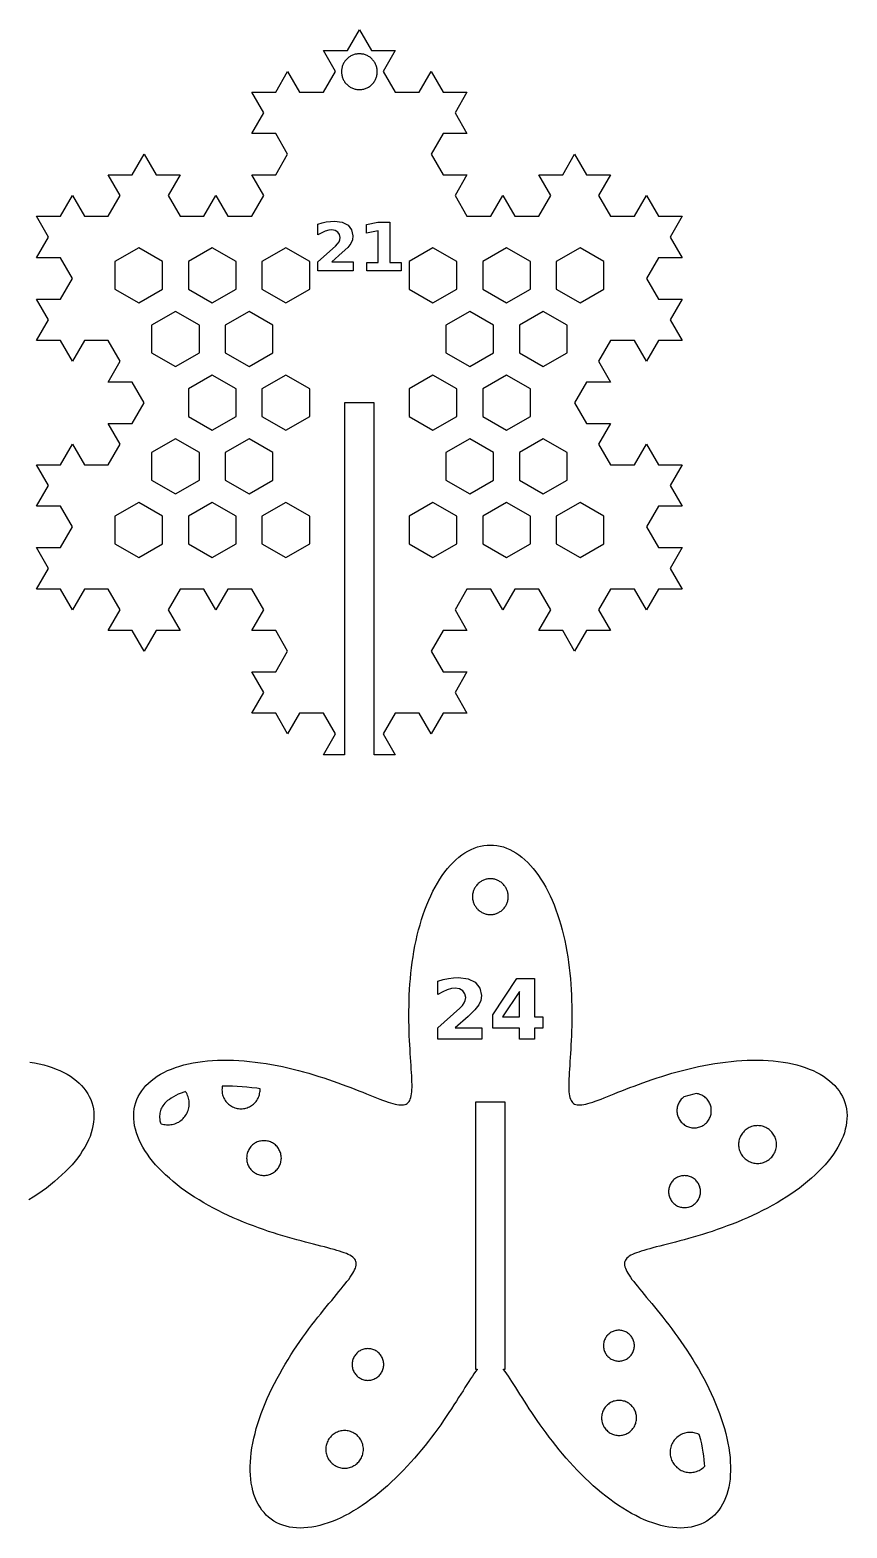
# Model space of a CAD drawing. Header units: millimetres. Extents: x 0 to 438, y -157 to 0.
# Drawn here: x 356.2 to 438.4, y -150.7 to 0 of the extents above; entities that cross this region are included whole.
import ezdxf

# ---------------------------------------------------------------- set-up
doc = ezdxf.new("R2010")
doc.units = ezdxf.units.MM
doc.layers.add('CUT', color=1, linetype='Continuous')
doc.layers.add('ENGRAVE', color=7, linetype='Continuous')

msp = doc.modelspace()

# ---------------------------------------------------------------- linework, layer by layer
at = {"layer": 'CUT'}
for points in [[(391.73, -4.17), (392.94, -6.25), (395.34, -6.25), (396.54, -4.17), (397.75, -6.25), (400.15, -6.25), (398.95, -8.33), (400.15, -10.42), (397.75, -10.42), (396.54, -12.5), (397.75, -14.58), (400.15, -14.58), (398.95, -16.67), (400.15, -18.75), (402.56, -18.75), (403.76, -16.67), (404.96, -18.75), (407.37, -18.75), (408.57, -16.67), (407.37, -14.58), (409.78, -14.58), (410.98, -12.5), (412.18, -14.58), (414.59, -14.58), (413.38, -16.67), (414.59, -18.75), (416.99, -18.75), (418.2, -16.67), (419.4, -18.75), (421.8, -18.75), (420.6, -20.83), (421.8, -22.92), (419.4, -22.92), (418.2, -25), (419.4, -27.08), (421.8, -27.08), (420.6, -29.17), (421.8, -31.25), (419.4, -31.25), (418.2, -33.33), (416.99, -31.25), (414.59, -31.25), (413.38, -33.33), (414.59, -35.42), (412.18, -35.42), (410.98, -37.5), (412.18, -39.58), (414.59, -39.58), (413.38, -41.67), (414.59, -43.75), (416.99, -43.75), (418.2, -41.67), (419.4, -43.75), (421.8, -43.75), (420.6, -45.83), (421.8, -47.92), (419.4, -47.92), (418.2, -50), (419.4, -52.08), (421.8, -52.08), (420.6, -54.17), (421.8, -56.25), (419.4, -56.25), (418.2, -58.33), (416.99, -56.25), (414.59, -56.25), (413.38, -58.33), (414.59, -60.42), (412.18, -60.42), (410.98, -62.5), (409.78, -60.42), (407.37, -60.42), (408.57, -58.33), (407.37, -56.25), (404.96, -56.25), (403.76, -58.33), (402.56, -56.25), (400.15, -56.25), (398.95, -58.33), (400.15, -60.42), (397.75, -60.42), (396.54, -62.5), (397.75, -64.58), (400.15, -64.58), (398.95, -66.67), (400.15, -68.75), (397.75, -68.75), (396.54, -70.83), (395.34, -68.75), (392.94, -68.75), (391.73, -70.83), (392.94, -72.92), (390.83, -72.92), (390.83, -37.5), (387.83, -37.5), (387.83, -72.92), (385.72, -72.92), (386.92, -70.83), (385.72, -68.75), (383.31, -68.75), (382.11, -70.83), (380.91, -68.75), (378.5, -68.75), (379.71, -66.67), (378.5, -64.58), (380.91, -64.58), (382.11, -62.5), (380.91, -60.42), (378.5, -60.42), (379.71, -58.33), (378.5, -56.25), (376.1, -56.25), (374.89, -58.33), (373.69, -56.25), (371.29, -56.25), (370.08, -58.33), (371.29, -60.42), (368.88, -60.42), (367.68, -62.5), (366.47, -60.42), (364.07, -60.42), (365.27, -58.33), (364.07, -56.25), (361.66, -56.25), (360.46, -58.33), (359.26, -56.25), (356.85, -56.25), (358.05, -54.17), (356.85, -52.08), (359.26, -52.08), (360.46, -50), (359.26, -47.92), (356.85, -47.92), (358.05, -45.83), (356.85, -43.75), (359.26, -43.75), (360.46, -41.67), (361.66, -43.75), (364.07, -43.75), (365.27, -41.67), (364.07, -39.58), (366.47, -39.58), (367.68, -37.5), (366.47, -35.42), (364.07, -35.42), (365.27, -33.33), (364.07, -31.25), (361.66, -31.25), (360.46, -33.33), (359.26, -31.25), (356.85, -31.25), (358.05, -29.17), (356.85, -27.08), (359.26, -27.08), (360.46, -25), (359.26, -22.92), (356.85, -22.92), (358.05, -20.83), (356.85, -18.75), (359.26, -18.75), (360.46, -16.67), (361.66, -18.75), (364.07, -18.75), (365.27, -16.67), (364.07, -14.58), (366.47, -14.58), (367.68, -12.5), (368.88, -14.58), (371.29, -14.58), (370.08, -16.67), (371.29, -18.75), (373.69, -18.75), (374.89, -16.67), (376.1, -18.75), (378.5, -18.75), (379.71, -16.67), (378.5, -14.58), (380.91, -14.58), (382.11, -12.5), (380.91, -10.42), (378.5, -10.42), (379.71, -8.33), (378.5, -6.25), (380.91, -6.25), (382.11, -4.17), (383.31, -6.25), (385.72, -6.25), (386.92, -4.17), (385.72, -2.08), (388.13, -2.08), (389.33, 0), (390.53, -2.08), (392.94, -2.08), (391.73, -4.17)], [(391.13, -4.11), (391.12, -4.02), (391.11, -3.94), (391.09, -3.85), (391.07, -3.76), (391.05, -3.68), (391.02, -3.59), (390.99, -3.51), (390.96, -3.43), (390.92, -3.35), (390.87, -3.27), (390.82, -3.2), (390.77, -3.13), (390.72, -3.06), (390.66, -2.99), (390.6, -2.93), (390.54, -2.87), (390.47, -2.81), (390.4, -2.75), (390.33, -2.7), (390.25, -2.66), (390.18, -2.61), (390.1, -2.57), (390.02, -2.54), (389.93, -2.51), (389.85, -2.48), (389.77, -2.45), (389.68, -2.43), (389.59, -2.42), (389.5, -2.41), (389.42, -2.4), (389.33, -2.4), (389.24, -2.4), (389.15, -2.41), (389.06, -2.42), (388.98, -2.43), (388.89, -2.45), (388.81, -2.48), (388.72, -2.51), (388.64, -2.54), (388.56, -2.57), (388.48, -2.61), (388.4, -2.66), (388.33, -2.7), (388.26, -2.75), (388.19, -2.81), (388.12, -2.87), (388.06, -2.93), (387.99, -2.99), (387.94, -3.06), (387.88, -3.13), (387.83, -3.2), (387.78, -3.27), (387.74, -3.35), (387.7, -3.43), (387.66, -3.51), (387.63, -3.59), (387.61, -3.68), (387.58, -3.76), (387.56, -3.85), (387.55, -3.94), (387.54, -4.02), (387.53, -4.11), (387.53, -4.2), (387.53, -4.29), (387.54, -4.38), (387.55, -4.46), (387.56, -4.55), (387.58, -4.64), (387.61, -4.72), (387.63, -4.81), (387.66, -4.89), (387.7, -4.97), (387.74, -5.05), (387.78, -5.13), (387.83, -5.2), (387.88, -5.27), (387.94, -5.34), (387.99, -5.41), (388.06, -5.47), (388.12, -5.53), (388.19, -5.59), (388.26, -5.65), (388.33, -5.7), (388.4, -5.74), (388.48, -5.79), (388.56, -5.83), (388.64, -5.86), (388.72, -5.89), (388.81, -5.92), (388.89, -5.95), (388.98, -5.97), (389.06, -5.98), (389.15, -5.99), (389.24, -6), (389.33, -6), (389.42, -6), (389.5, -5.99), (389.59, -5.98), (389.68, -5.97), (389.77, -5.95), (389.85, -5.92), (389.93, -5.89), (390.02, -5.86), (390.1, -5.83), (390.18, -5.79), (390.25, -5.74), (390.33, -5.7), (390.4, -5.65), (390.47, -5.59), (390.54, -5.53), (390.6, -5.47), (390.66, -5.41), (390.72, -5.34), (390.77, -5.27), (390.82, -5.2), (390.87, -5.13), (390.92, -5.05), (390.96, -4.97), (390.99, -4.89), (391.02, -4.81), (391.05, -4.72), (391.07, -4.64), (391.09, -4.55), (391.11, -4.46), (391.12, -4.38), (391.13, -4.29), (391.13, -4.2), (391.13, -4.11)], [(364.73, -23.3), (364.73, -26.07), (367.13, -27.45), (369.53, -26.07), (369.53, -23.3), (367.13, -21.91), (364.73, -23.3)], [(372.13, -26.07), (374.53, -27.45), (376.93, -26.07), (376.93, -23.3), (374.53, -21.91), (372.13, -23.3), (372.13, -26.07)], [(379.53, -23.3), (379.53, -26.07), (381.93, -27.45), (384.33, -26.07), (384.33, -24.68), (384.33, -23.3), (381.93, -21.91), (379.53, -23.3)], [(394.33, -26.07), (396.73, -27.45), (399.13, -26.07), (399.13, -23.3), (396.73, -21.91), (394.33, -23.3), (394.33, -26.07)], [(401.73, -23.3), (401.73, -26.07), (404.13, -27.45), (406.53, -26.07), (406.53, -23.3), (404.13, -21.91), (401.73, -23.3)], [(409.13, -23.3), (409.13, -26.07), (411.53, -27.45), (413.93, -26.07), (413.93, -23.3), (411.53, -21.91), (409.13, -23.3)], [(368.43, -29.71), (368.43, -32.48), (370.83, -33.86), (373.23, -32.48), (373.23, -29.71), (370.83, -28.32), (368.43, -29.71)], [(375.83, -29.71), (375.83, -32.48), (378.23, -33.86), (380.63, -32.48), (380.63, -29.71), (378.23, -28.32), (375.83, -29.71)], [(398.03, -29.71), (398.03, -32.48), (400.43, -33.86), (402.83, -32.48), (402.83, -29.71), (400.43, -28.32), (398.03, -29.71)], [(405.43, -29.71), (405.43, -32.48), (407.83, -33.86), (410.23, -32.48), (410.23, -29.71), (407.83, -28.32), (405.43, -29.71)], [(372.13, -38.89), (374.53, -40.27), (376.93, -38.89), (376.93, -36.11), (374.53, -34.73), (372.13, -36.11), (372.13, -38.89)], [(379.53, -36.11), (379.53, -38.89), (381.93, -40.27), (384.33, -38.89), (384.33, -37.5), (384.33, -36.11), (381.93, -34.73), (379.53, -36.11)], [(394.33, -36.11), (394.33, -38.89), (396.73, -40.27), (399.13, -38.89), (399.13, -36.11), (396.73, -34.73), (394.33, -36.11)], [(401.73, -38.89), (404.13, -40.27), (406.53, -38.89), (406.53, -36.11), (404.13, -34.73), (401.73, -36.11), (401.73, -38.89)], [(368.43, -42.52), (368.43, -45.29), (370.83, -46.68), (373.23, -45.29), (373.23, -42.52), (370.83, -41.14), (368.43, -42.52)], [(375.83, -45.29), (378.23, -46.68), (380.63, -45.29), (380.63, -42.52), (378.23, -41.14), (375.83, -42.52), (375.83, -45.29)], [(398.03, -45.29), (400.43, -46.68), (402.83, -45.29), (402.83, -42.52), (400.43, -41.14), (398.03, -42.52), (398.03, -45.29)], [(405.43, -42.52), (405.43, -45.29), (407.83, -46.68), (410.23, -45.29), (410.23, -42.52), (407.83, -41.14), (405.43, -42.52)], [(364.73, -48.93), (364.73, -51.7), (367.13, -53.09), (369.53, -51.7), (369.53, -48.93), (367.13, -47.55), (364.73, -48.93)], [(372.13, -51.7), (374.53, -53.09), (376.93, -51.7), (376.93, -48.93), (374.53, -47.55), (372.13, -48.93), (372.13, -51.7)], [(379.53, -48.93), (379.53, -51.7), (381.93, -53.09), (384.33, -51.7), (384.33, -50.32), (384.33, -48.93), (381.93, -47.55), (379.53, -48.93)], [(394.33, -51.7), (396.73, -53.09), (399.13, -51.7), (399.13, -48.93), (396.73, -47.55), (394.33, -48.93), (394.33, -51.7)], [(401.73, -48.93), (401.73, -51.7), (404.13, -53.09), (406.53, -51.7), (406.53, -48.93), (404.13, -47.55), (401.73, -48.93)], [(409.13, -48.93), (409.13, -51.7), (411.53, -53.09), (413.93, -51.7), (413.93, -48.93), (411.53, -47.55), (409.13, -48.93)], [(426.84, -120.14), (426.33, -120.33), (425.82, -120.52), (425.32, -120.7), (424.82, -120.87), (424.33, -121.03), (423.85, -121.18), (423.37, -121.33), (422.9, -121.46), (422.44, -121.6), (421.99, -121.72), (421.55, -121.84), (421.12, -121.95), (420.71, -122.06), (420.31, -122.16), (419.92, -122.26), (419.55, -122.35), (419.19, -122.44), (418.85, -122.53), (418.53, -122.62), (418.23, -122.7), (417.94, -122.78), (417.67, -122.86), (417.43, -122.95), (417.2, -123.03), (416.99, -123.11), (416.8, -123.2), (416.63, -123.28), (416.48, -123.37), (416.35, -123.47), (416.24, -123.57), (416.15, -123.67), (416.08, -123.78), (416.03, -123.9), (416, -124.02), (415.99, -124.15), (416.01, -124.28), (416.04, -124.43), (416.09, -124.58), (416.15, -124.74), (416.24, -124.91), (416.34, -125.09), (416.46, -125.28), (416.6, -125.48), (416.75, -125.7), (416.92, -125.92), (417.11, -126.15), (417.3, -126.4), (417.51, -126.66), (417.74, -126.93), (417.97, -127.21), (418.21, -127.51), (418.47, -127.81), (418.73, -128.13), (419.01, -128.46), (419.28, -128.8), (419.57, -129.16), (419.86, -129.52), (420.16, -129.9), (420.46, -130.29), (420.76, -130.69), (421.06, -131.1), (421.36, -131.52), (421.67, -131.94), (421.97, -132.38), (422.27, -132.83), (422.57, -133.29), (422.86, -133.75), (423.15, -134.22), (423.43, -134.7), (423.7, -135.19), (423.97, -135.67), (424.23, -136.17), (424.48, -136.67), (424.71, -137.17), (424.94, -137.67), (425.16, -138.18), (425.36, -138.68), (425.56, -139.19), (425.73, -139.69), (425.9, -140.2), (426.05, -140.7), (426.18, -141.2), (426.3, -141.69), (426.4, -142.18), (426.49, -142.66), (426.56, -143.14), (426.61, -143.61), (426.64, -144.07), (426.66, -144.52), (426.66, -144.96), (426.64, -145.39), (426.61, -145.8), (426.55, -146.21), (426.48, -146.6), (426.39, -146.98), (426.28, -147.34), (426.16, -147.69), (426.01, -148.02), (425.85, -148.33), (425.68, -148.63), (425.48, -148.91), (425.27, -149.17), (425.05, -149.41), (424.8, -149.64), (424.55, -149.84), (424.27, -150.02), (423.99, -150.18), (423.69, -150.32), (423.37, -150.44), (423.05, -150.54), (422.71, -150.62), (422.36, -150.67), (422, -150.71), (421.63, -150.72), (421.26, -150.71), (420.87, -150.68), (420.47, -150.63), (420.07, -150.55), (419.66, -150.46), (419.25, -150.34), (418.83, -150.21), (418.41, -150.05), (417.98, -149.88), (417.55, -149.68), (417.12, -149.47), (416.69, -149.24), (416.25, -148.99), (415.82, -148.72), (415.39, -148.44), (414.96, -148.15), (414.53, -147.83), (414.11, -147.51), (413.68, -147.17), (413.26, -146.82), (412.85, -146.46), (412.44, -146.08), (412.04, -145.7), (411.64, -145.31), (411.25, -144.91), (410.87, -144.51), (410.5, -144.1), (410.13, -143.68), (409.77, -143.26), (409.42, -142.84), (409.08, -142.42), (408.74, -141.99), (408.42, -141.57), (408.1, -141.15), (407.8, -140.73), (407.5, -140.32), (407.22, -139.91), (406.94, -139.5), (406.67, -139.11), (406.41, -138.72), (406.16, -138.33), (405.93, -137.96), (405.7, -137.6), (405.47, -137.25), (405.26, -136.92), (405.06, -136.59), (404.86, -136.28), (404.67, -135.99), (404.49, -135.71), (404.32, -135.44), (404.15, -135.2), (403.99, -134.97), (403.84, -134.76), (403.81, -134.72), (404, -134.72), (404, -107.86), (401, -107.86), (401, -134.72), (401.19, -134.72), (401.17, -134.76), (401.01, -134.97), (400.85, -135.2), (400.69, -135.44), (400.51, -135.71), (400.33, -135.99), (400.15, -136.28), (399.95, -136.59), (399.75, -136.92), (399.53, -137.25), (399.31, -137.6), (399.08, -137.96), (398.84, -138.33), (398.59, -138.72), (398.34, -139.11), (398.07, -139.5), (397.79, -139.91), (397.51, -140.32), (397.21, -140.73), (396.9, -141.15), (396.59, -141.57), (396.27, -141.99), (395.93, -142.42), (395.59, -142.84), (395.24, -143.26), (394.88, -143.68), (394.51, -144.1), (394.14, -144.51), (393.75, -144.91), (393.36, -145.31), (392.97, -145.7), (392.56, -146.08), (392.16, -146.46), (391.74, -146.82), (391.32, -147.17), (390.9, -147.51), (390.48, -147.83), (390.05, -148.15), (389.62, -148.44), (389.19, -148.72), (388.75, -148.99), (388.32, -149.24), (387.89, -149.47), (387.46, -149.68), (387.03, -149.88), (386.6, -150.05), (386.18, -150.21), (385.76, -150.34), (385.34, -150.46), (384.94, -150.55), (384.53, -150.63), (384.14, -150.68), (383.75, -150.71), (383.37, -150.72), (383, -150.71), (382.64, -150.67), (382.3, -150.62), (381.96, -150.54), (381.63, -150.44), (381.32, -150.32), (381.02, -150.18), (380.73, -150.02), (380.46, -149.84), (380.2, -149.64), (379.96, -149.41), (379.74, -149.17), (379.53, -148.91), (379.33, -148.63), (379.15, -148.33), (378.99, -148.02), (378.85, -147.69), (378.72, -147.34), (378.62, -146.98), (378.53, -146.6), (378.45, -146.21), (378.4, -145.8), (378.36, -145.39), (378.35, -144.96), (378.35, -144.52), (378.36, -144.07), (378.4, -143.61), (378.45, -143.14), (378.52, -142.66), (378.6, -142.18), (378.71, -141.69), (378.83, -141.2), (378.96, -140.7), (379.11, -140.2), (379.27, -139.69), (379.45, -139.19), (379.64, -138.68), (379.85, -138.18), (380.06, -137.67), (380.29, -137.17), (380.53, -136.67), (380.78, -136.17), (381.04, -135.67), (381.31, -135.19), (381.58, -134.7), (381.86, -134.22), (382.15, -133.75), (382.44, -133.29), (382.74, -132.83), (383.04, -132.38), (383.34, -131.94), (383.64, -131.52), (383.95, -131.1), (384.25, -130.69), (384.55, -130.29), (384.85, -129.9), (385.15, -129.52), (385.44, -129.16), (385.72, -128.8), (386, -128.46), (386.27, -128.13), (386.54, -127.81), (386.79, -127.51), (387.04, -127.21), (387.27, -126.93), (387.49, -126.66), (387.7, -126.4), (387.9, -126.15), (388.08, -125.92), (388.25, -125.7), (388.41, -125.48), (388.54, -125.28), (388.66, -125.09), (388.77, -124.91), (388.85, -124.74), (388.92, -124.58), (388.97, -124.43), (389, -124.28), (389.01, -124.15), (389, -124.02), (388.98, -123.9), (388.93, -123.78), (388.86, -123.67), (388.77, -123.57), (388.66, -123.47), (388.53, -123.37), (388.38, -123.28), (388.21, -123.2), (388.02, -123.11), (387.81, -123.03), (387.58, -122.95), (387.33, -122.86), (387.07, -122.78), (386.78, -122.7), (386.47, -122.62), (386.15, -122.53), (385.81, -122.44), (385.46, -122.35), (385.09, -122.26), (384.7, -122.16), (384.3, -122.06), (383.89, -121.95), (383.46, -121.84), (383.02, -121.72), (382.57, -121.6), (382.11, -121.46), (381.64, -121.33), (381.16, -121.18), (380.68, -121.03), (380.18, -120.87), (379.69, -120.7), (379.18, -120.52), (378.68, -120.33), (378.17, -120.14), (377.66, -119.93), (377.15, -119.72), (376.64, -119.5), (376.14, -119.27), (375.63, -119.03), (375.13, -118.78), (374.64, -118.53), (374.15, -118.26), (373.67, -117.99), (373.2, -117.71), (372.73, -117.42), (372.28, -117.12), (371.84, -116.82), (371.41, -116.51), (371, -116.19), (370.6, -115.86), (370.21, -115.53), (369.84, -115.2), (369.49, -114.86), (369.15, -114.52), (368.83, -114.17), (368.53, -113.82), (368.25, -113.46), (368, -113.1), (367.76, -112.75), (367.54, -112.39), (367.35, -112.03), (367.18, -111.67), (367.03, -111.31), (366.9, -110.95), (366.8, -110.6), (366.72, -110.25), (366.66, -109.9), (366.63, -109.55), (366.63, -109.21), (366.64, -108.88), (366.68, -108.55), (366.75, -108.23), (366.84, -107.91), (366.95, -107.6), (367.09, -107.31), (367.25, -107.02), (367.43, -106.73), (367.64, -106.46), (367.86, -106.2), (368.11, -105.95), (368.39, -105.72), (368.68, -105.49), (368.99, -105.27), (369.32, -105.07), (369.67, -104.88), (370.04, -104.7), (370.42, -104.54), (370.83, -104.39), (371.25, -104.25), (371.68, -104.13), (372.13, -104.02), (372.59, -103.93), (373.06, -103.85), (373.55, -103.78), (374.05, -103.73), (374.55, -103.69), (375.07, -103.66), (375.59, -103.65), (376.12, -103.65), (376.66, -103.66), (377.2, -103.69), (377.74, -103.72), (378.29, -103.77), (378.84, -103.84), (379.39, -103.91), (379.94, -103.99), (380.49, -104.08), (381.04, -104.19), (381.58, -104.3), (382.12, -104.42), (382.66, -104.55), (383.19, -104.68), (383.72, -104.82), (384.24, -104.97), (384.75, -105.12), (385.25, -105.28), (385.74, -105.43), (386.22, -105.6), (386.7, -105.76), (387.16, -105.92), (387.61, -106.09), (388.05, -106.25), (388.47, -106.41), (388.88, -106.57), (389.28, -106.73), (389.67, -106.88), (390.04, -107.03), (390.39, -107.17), (390.73, -107.31), (391.06, -107.44), (391.37, -107.56), (391.66, -107.67), (391.94, -107.77), (392.21, -107.86), (392.46, -107.94), (392.69, -108.01), (392.91, -108.07), (393.11, -108.11), (393.3, -108.14), (393.48, -108.15), (393.64, -108.15), (393.78, -108.14), (393.92, -108.1), (394.04, -108.06), (394.14, -107.99), (394.24, -107.91), (394.32, -107.81), (394.39, -107.7), (394.45, -107.56), (394.5, -107.41), (394.54, -107.24), (394.57, -107.05), (394.59, -106.84), (394.61, -106.62), (394.62, -106.37), (394.62, -106.11), (394.61, -105.83), (394.6, -105.53), (394.59, -105.22), (394.57, -104.89), (394.55, -104.54), (394.52, -104.17), (394.5, -103.79), (394.47, -103.39), (394.45, -102.98), (394.42, -102.55), (394.4, -102.11), (394.37, -101.66), (394.35, -101.19), (394.33, -100.71), (394.32, -100.22), (394.31, -99.72), (394.31, -99.21), (394.31, -98.69), (394.32, -98.17), (394.33, -97.64), (394.35, -97.1), (394.38, -96.55), (394.41, -96.01), (394.46, -95.46), (394.51, -94.9), (394.57, -94.35), (394.65, -93.8), (394.73, -93.25), (394.82, -92.7), (394.92, -92.15), (395.03, -91.61), (395.15, -91.07), (395.28, -90.54), (395.43, -90.02), (395.58, -89.51), (395.74, -89), (395.92, -88.51), (396.1, -88.03), (396.3, -87.56), (396.5, -87.1), (396.71, -86.66), (396.94, -86.24), (397.17, -85.83), (397.41, -85.44), (397.66, -85.06), (397.92, -84.71), (398.19, -84.37), (398.46, -84.05), (398.75, -83.76), (399.04, -83.48), (399.33, -83.23), (399.63, -83), (399.94, -82.79), (400.25, -82.61), (400.56, -82.45), (400.88, -82.31), (401.2, -82.2), (401.52, -82.11), (401.85, -82.05), (402.18, -82.01), (402.5, -82), (402.83, -82.01), (403.16, -82.05), (403.48, -82.11), (403.81, -82.2), (404.13, -82.31), (404.45, -82.45), (404.76, -82.61), (405.07, -82.79), (405.38, -83), (405.68, -83.23), (405.97, -83.48), (406.26, -83.76), (406.54, -84.05), (406.82, -84.37), (407.08, -84.71), (407.34, -85.06), (407.59, -85.44), (407.84, -85.83), (408.07, -86.24), (408.29, -86.66), (408.51, -87.1), (408.71, -87.56), (408.91, -88.03), (409.09, -88.51), (409.26, -89), (409.43, -89.51), (409.58, -90.02), (409.72, -90.54), (409.86, -91.07), (409.98, -91.61), (410.09, -92.15), (410.19, -92.7), (410.28, -93.25), (410.36, -93.8), (410.43, -94.35), (410.5, -94.9), (410.55, -95.46), (410.59, -96.01), (410.63, -96.55), (410.66, -97.1), (410.68, -97.64), (410.69, -98.17), (410.7, -98.69), (410.7, -99.21), (410.7, -99.72), (410.69, -100.22), (410.67, -100.71), (410.66, -101.19), (410.64, -101.66), (410.61, -102.11), (410.59, -102.55), (410.56, -102.98), (410.54, -103.39), (410.51, -103.79), (410.48, -104.17), (410.46, -104.54), (410.44, -104.89), (410.42, -105.22), (410.41, -105.53), (410.4, -105.83), (410.39, -106.11), (410.39, -106.37), (410.4, -106.62), (410.41, -106.84), (410.44, -107.05), (410.47, -107.24), (410.51, -107.41), (410.56, -107.56), (410.62, -107.7), (410.69, -107.81), (410.77, -107.91), (410.86, -107.99), (410.97, -108.06), (411.09, -108.1), (411.22, -108.14), (411.37, -108.15), (411.53, -108.15), (411.7, -108.14), (411.89, -108.11), (412.1, -108.07), (412.32, -108.01), (412.55, -107.94), (412.8, -107.86), (413.06, -107.77), (413.34, -107.67), (413.64, -107.56), (413.95, -107.44), (414.28, -107.31), (414.62, -107.17), (414.97, -107.03), (415.34, -106.88), (415.73, -106.73), (416.12, -106.57), (416.54, -106.41), (416.96, -106.25), (417.4, -106.09), (417.85, -105.92), (418.31, -105.76), (418.78, -105.6), (419.27, -105.43), (419.76, -105.28), (420.26, -105.12), (420.77, -104.97), (421.29, -104.82), (421.82, -104.68), (422.35, -104.55), (422.89, -104.42), (423.43, -104.3), (423.97, -104.19), (424.52, -104.08), (425.07, -103.99), (425.62, -103.91), (426.17, -103.84), (426.72, -103.77), (427.27, -103.72), (427.81, -103.69), (428.35, -103.66), (428.89, -103.65), (429.42, -103.65), (429.94, -103.66), (430.46, -103.69), (430.96, -103.73), (431.46, -103.78), (431.94, -103.85), (432.42, -103.93), (432.88, -104.02), (433.33, -104.13), (433.76, -104.25), (434.18, -104.39), (434.58, -104.54), (434.97, -104.7), (435.34, -104.88), (435.69, -105.07), (436.02, -105.27), (436.33, -105.49), (436.62, -105.72), (436.89, -105.95), (437.14, -106.2), (437.37, -106.46), (437.58, -106.73), (437.76, -107.02), (437.92, -107.31), (438.06, -107.6), (438.17, -107.91), (438.26, -108.23), (438.32, -108.55), (438.36, -108.88), (438.38, -109.21), (438.37, -109.55), (438.34, -109.9), (438.29, -110.25), (438.21, -110.6), (438.11, -110.95), (437.98, -111.31), (437.83, -111.67), (437.66, -112.03), (437.46, -112.39), (437.25, -112.75), (437.01, -113.1), (436.75, -113.46), (436.47, -113.82), (436.18, -114.17), (435.86, -114.52), (435.52, -114.86), (435.17, -115.2), (434.8, -115.53), (434.41, -115.86), (434.01, -116.19), (433.6, -116.51), (433.17, -116.82), (432.73, -117.12), (432.27, -117.42), (431.81, -117.71), (431.34, -117.99), (430.86, -118.26), (430.37, -118.53), (429.88, -118.78), (429.38, -119.03), (428.87, -119.27), (428.37, -119.5), (427.86, -119.72), (427.35, -119.93), (426.84, -120.14)], [(404.3, -87.11), (404.3, -87.02), (404.28, -86.94), (404.27, -86.85), (404.25, -86.76), (404.23, -86.68), (404.2, -86.59), (404.17, -86.51), (404.13, -86.43), (404.09, -86.35), (404.05, -86.27), (404, -86.2), (403.95, -86.13), (403.9, -86.06), (403.84, -85.99), (403.78, -85.93), (403.71, -85.87), (403.65, -85.81), (403.58, -85.75), (403.5, -85.7), (403.43, -85.66), (403.35, -85.61), (403.27, -85.57), (403.19, -85.54), (403.11, -85.51), (403.03, -85.48), (402.94, -85.45), (402.85, -85.43), (402.77, -85.42), (402.68, -85.41), (402.59, -85.4), (402.5, -85.4), (402.42, -85.4), (402.33, -85.41), (402.24, -85.42), (402.15, -85.43), (402.07, -85.45), (401.98, -85.48), (401.9, -85.51), (401.81, -85.54), (401.73, -85.57), (401.66, -85.61), (401.58, -85.66), (401.5, -85.7), (401.43, -85.75), (401.36, -85.81), (401.29, -85.87), (401.23, -85.93), (401.17, -85.99), (401.11, -86.06), (401.06, -86.13), (401.01, -86.2), (400.96, -86.27), (400.92, -86.35), (400.88, -86.43), (400.84, -86.51), (400.81, -86.59), (400.78, -86.68), (400.76, -86.76), (400.74, -86.85), (400.72, -86.94), (400.71, -87.02), (400.71, -87.11), (400.7, -87.2), (400.71, -87.29), (400.71, -87.38), (400.72, -87.46), (400.74, -87.55), (400.76, -87.64), (400.78, -87.72), (400.81, -87.81), (400.84, -87.89), (400.88, -87.97), (400.92, -88.05), (400.96, -88.13), (401.01, -88.2), (401.06, -88.27), (401.11, -88.34), (401.17, -88.41), (401.23, -88.47), (401.29, -88.53), (401.36, -88.59), (401.43, -88.65), (401.5, -88.7), (401.58, -88.74), (401.66, -88.79), (401.73, -88.83), (401.81, -88.86), (401.9, -88.89), (401.98, -88.92), (402.07, -88.95), (402.15, -88.97), (402.24, -88.98), (402.33, -88.99), (402.42, -89), (402.5, -89), (402.59, -89), (402.68, -88.99), (402.77, -88.98), (402.85, -88.97), (402.94, -88.95), (403.03, -88.92), (403.11, -88.89), (403.19, -88.86), (403.27, -88.83), (403.35, -88.79), (403.43, -88.74), (403.5, -88.7), (403.58, -88.65), (403.65, -88.59), (403.71, -88.53), (403.78, -88.47), (403.84, -88.41), (403.9, -88.34), (403.95, -88.27), (404, -88.2), (404.05, -88.13), (404.09, -88.05), (404.13, -87.97), (404.17, -87.89), (404.2, -87.81), (404.23, -87.72), (404.25, -87.64), (404.27, -87.55), (404.28, -87.46), (404.3, -87.38), (404.3, -87.29), (404.3, -87.2), (404.3, -87.11)], [(372.17, -108.43), (372.2, -108.29), (372.21, -108.16), (372.22, -108.02), (372.21, -107.88), (372.2, -107.74), (372.17, -107.6), (372.14, -107.46), (372.1, -107.33), (372.05, -107.2), (371.99, -107.07), (371.93, -106.95), (371.85, -106.83), (371.83, -106.8), (371.68, -106.85), (371.39, -106.96), (371.11, -107.08), (370.85, -107.2), (370.62, -107.33), (370.4, -107.46), (370.21, -107.59), (370.04, -107.72), (369.89, -107.85), (369.77, -107.98), (369.65, -108.11), (369.56, -108.23), (369.48, -108.35), (369.41, -108.47), (369.36, -108.59), (369.31, -108.72), (369.28, -108.84), (369.25, -108.97), (369.24, -109.11), (369.23, -109.25), (369.23, -109.41), (369.25, -109.58), (369.27, -109.76), (369.32, -109.95), (369.34, -110.02), (369.39, -110.04), (369.52, -110.08), (369.66, -110.11), (369.8, -110.13), (369.94, -110.15), (370.08, -110.15), (370.22, -110.15), (370.36, -110.13), (370.49, -110.11), (370.63, -110.08), (370.76, -110.04), (370.9, -109.99), (371.02, -109.93), (371.15, -109.87), (371.27, -109.79), (371.38, -109.71), (371.49, -109.62), (371.59, -109.53), (371.68, -109.42), (371.77, -109.32), (371.85, -109.2), (371.93, -109.08), (371.99, -108.96), (372.05, -108.83), (372.1, -108.7), (372.14, -108.57), (372.17, -108.43)], [(379.32, -106.88), (379.33, -106.75), (379.33, -106.63), (379.33, -106.53), (379.02, -106.48), (378.52, -106.42), (378.02, -106.36), (377.53, -106.32), (377.04, -106.28), (376.56, -106.26), (376.09, -106.25), (375.62, -106.25), (375.54, -106.25), (375.54, -106.25), (375.52, -106.38), (375.51, -106.5), (375.5, -106.63), (375.51, -106.75), (375.52, -106.88), (375.54, -107), (375.57, -107.12), (375.6, -107.24), (375.65, -107.36), (375.7, -107.47), (375.76, -107.58), (375.83, -107.69), (375.9, -107.79), (375.98, -107.89), (376.06, -107.98), (376.16, -108.07), (376.25, -108.14), (376.35, -108.22), (376.46, -108.28), (376.57, -108.34), (376.68, -108.39), (376.8, -108.44), (376.92, -108.48), (377.04, -108.5), (377.17, -108.52), (377.29, -108.54), (377.42, -108.54), (377.54, -108.54), (377.67, -108.52), (377.79, -108.5), (377.91, -108.48), (378.03, -108.44), (378.15, -108.39), (378.26, -108.34), (378.37, -108.28), (378.48, -108.22), (378.58, -108.14), (378.68, -108.07), (378.77, -107.98), (378.86, -107.89), (378.94, -107.79), (379.01, -107.69), (379.08, -107.58), (379.13, -107.47), (379.19, -107.36), (379.23, -107.24), (379.27, -107.12), (379.29, -107), (379.32, -106.88)], [(424.7, -109.07), (424.72, -108.95), (424.73, -108.84), (424.73, -108.73), (424.73, -108.61), (424.72, -108.5), (424.7, -108.39), (424.68, -108.28), (424.64, -108.17), (424.6, -108.06), (424.56, -107.96), (424.5, -107.86), (424.44, -107.76), (424.38, -107.67), (424.3, -107.58), (424.23, -107.5), (424.14, -107.42), (424.06, -107.35), (423.96, -107.29), (423.87, -107.23), (423.77, -107.17), (423.66, -107.13), (423.56, -107.09), (423.45, -107.05), (423.34, -107.03), (423.23, -107.01), (422.97, -107.07), (422.47, -107.2), (421.98, -107.33), (421.98, -107.33), (421.95, -107.35), (421.86, -107.42), (421.78, -107.5), (421.7, -107.58), (421.63, -107.67), (421.56, -107.76), (421.5, -107.86), (421.45, -107.96), (421.4, -108.06), (421.36, -108.17), (421.33, -108.28), (421.3, -108.39), (421.28, -108.5), (421.27, -108.61), (421.27, -108.73), (421.27, -108.84), (421.28, -108.95), (421.3, -109.07), (421.33, -109.18), (421.36, -109.28), (421.4, -109.39), (421.45, -109.49), (421.5, -109.59), (421.56, -109.69), (421.63, -109.78), (421.7, -109.87), (421.78, -109.95), (421.86, -110.03), (421.95, -110.1), (422.04, -110.17), (422.13, -110.23), (422.23, -110.28), (422.34, -110.33), (422.44, -110.37), (422.55, -110.4), (422.66, -110.43), (422.78, -110.45), (422.89, -110.46), (423, -110.46), (423.11, -110.46), (423.23, -110.45), (423.34, -110.43), (423.45, -110.4), (423.56, -110.37), (423.66, -110.33), (423.77, -110.28), (423.87, -110.23), (423.96, -110.17), (424.06, -110.1), (424.14, -110.03), (424.23, -109.95), (424.3, -109.87), (424.38, -109.78), (424.44, -109.69), (424.5, -109.59), (424.56, -109.49), (424.6, -109.39), (424.64, -109.28), (424.68, -109.18), (424.7, -109.07)], [(431.25, -112.51), (431.27, -112.38), (431.28, -112.26), (431.28, -112.13), (431.28, -112.01), (431.27, -111.89), (431.25, -111.76), (431.22, -111.64), (431.18, -111.52), (431.14, -111.41), (431.09, -111.29), (431.03, -111.18), (430.96, -111.08), (430.89, -110.98), (430.81, -110.88), (430.73, -110.79), (430.63, -110.7), (430.54, -110.62), (430.44, -110.55), (430.33, -110.49), (430.22, -110.43), (430.11, -110.38), (429.99, -110.33), (429.87, -110.3), (429.75, -110.27), (429.63, -110.25), (429.5, -110.24), (429.38, -110.23), (429.26, -110.24), (429.13, -110.25), (429.01, -110.27), (428.89, -110.3), (428.77, -110.33), (428.65, -110.38), (428.54, -110.43), (428.43, -110.49), (428.32, -110.55), (428.22, -110.62), (428.13, -110.7), (428.03, -110.79), (427.95, -110.88), (427.87, -110.98), (427.8, -111.08), (427.73, -111.18), (427.67, -111.29), (427.62, -111.41), (427.58, -111.52), (427.54, -111.64), (427.51, -111.76), (427.49, -111.89), (427.48, -112.01), (427.48, -112.13), (427.48, -112.26), (427.49, -112.38), (427.51, -112.51), (427.54, -112.63), (427.58, -112.75), (427.62, -112.86), (427.67, -112.98), (427.73, -113.09), (427.8, -113.19), (427.87, -113.29), (427.95, -113.39), (428.03, -113.48), (428.13, -113.56), (428.22, -113.64), (428.32, -113.72), (428.43, -113.78), (428.54, -113.84), (428.65, -113.89), (428.77, -113.94), (428.89, -113.97), (429.01, -114), (429.13, -114.02), (429.26, -114.03), (429.38, -114.04), (429.5, -114.03), (429.63, -114.02), (429.75, -114), (429.87, -113.97), (429.99, -113.94), (430.11, -113.89), (430.22, -113.84), (430.33, -113.78), (430.44, -113.72), (430.54, -113.64), (430.63, -113.56), (430.73, -113.48), (430.81, -113.39), (430.89, -113.29), (430.96, -113.19), (431.03, -113.09), (431.09, -112.98), (431.14, -112.86), (431.18, -112.75), (431.22, -112.63), (431.25, -112.51)], [(381.44, -113.84), (381.46, -113.72), (381.47, -113.61), (381.48, -113.5), (381.47, -113.38), (381.46, -113.27), (381.44, -113.16), (381.42, -113.04), (381.38, -112.94), (381.34, -112.83), (381.3, -112.72), (381.24, -112.62), (381.18, -112.53), (381.12, -112.43), (381.04, -112.34), (380.97, -112.26), (380.88, -112.18), (380.79, -112.11), (380.7, -112.04), (380.6, -111.98), (380.5, -111.93), (380.4, -111.88), (380.29, -111.84), (380.18, -111.81), (380.07, -111.78), (379.96, -111.76), (379.84, -111.75), (379.73, -111.75), (379.62, -111.75), (379.5, -111.76), (379.39, -111.78), (379.28, -111.81), (379.17, -111.84), (379.06, -111.88), (378.96, -111.93), (378.86, -111.98), (378.76, -112.04), (378.67, -112.11), (378.58, -112.18), (378.49, -112.26), (378.42, -112.34), (378.34, -112.43), (378.28, -112.53), (378.22, -112.62), (378.16, -112.72), (378.12, -112.83), (378.08, -112.94), (378.04, -113.04), (378.02, -113.16), (378, -113.27), (377.99, -113.38), (377.98, -113.5), (377.99, -113.61), (378, -113.72), (378.02, -113.84), (378.04, -113.95), (378.08, -114.06), (378.12, -114.17), (378.16, -114.27), (378.22, -114.37), (378.28, -114.47), (378.34, -114.56), (378.42, -114.65), (378.49, -114.73), (378.58, -114.81), (378.67, -114.88), (378.76, -114.95), (378.86, -115.01), (378.96, -115.06), (379.06, -115.11), (379.17, -115.15), (379.28, -115.18), (379.39, -115.21), (379.5, -115.23), (379.62, -115.24), (379.73, -115.24), (379.84, -115.24), (379.96, -115.23), (380.07, -115.21), (380.18, -115.18), (380.29, -115.15), (380.4, -115.11), (380.5, -115.06), (380.6, -115.01), (380.7, -114.95), (380.79, -114.88), (380.88, -114.81), (380.97, -114.73), (381.04, -114.65), (381.12, -114.56), (381.18, -114.47), (381.24, -114.37), (381.3, -114.27), (381.34, -114.17), (381.38, -114.06), (381.42, -113.95), (381.44, -113.84)], [(423.63, -117.08), (423.64, -116.98), (423.64, -116.87), (423.64, -116.77), (423.63, -116.66), (423.61, -116.56), (423.59, -116.46), (423.56, -116.36), (423.52, -116.26), (423.48, -116.16), (423.43, -116.07), (423.37, -115.98), (423.31, -115.89), (423.24, -115.81), (423.17, -115.73), (423.09, -115.66), (423.01, -115.6), (422.93, -115.53), (422.84, -115.48), (422.74, -115.43), (422.65, -115.39), (422.55, -115.35), (422.45, -115.32), (422.35, -115.29), (422.24, -115.28), (422.14, -115.27), (422.03, -115.26), (421.93, -115.27), (421.82, -115.28), (421.72, -115.29), (421.62, -115.32), (421.52, -115.35), (421.42, -115.39), (421.32, -115.43), (421.23, -115.48), (421.14, -115.53), (421.05, -115.6), (420.97, -115.66), (420.9, -115.73), (420.82, -115.81), (420.76, -115.89), (420.7, -115.98), (420.64, -116.07), (420.59, -116.16), (420.55, -116.26), (420.51, -116.36), (420.48, -116.46), (420.46, -116.56), (420.44, -116.66), (420.43, -116.77), (420.42, -116.87), (420.43, -116.98), (420.44, -117.08), (420.46, -117.19), (420.48, -117.29), (420.51, -117.39), (420.55, -117.49), (420.59, -117.58), (420.64, -117.68), (420.7, -117.77), (420.76, -117.85), (420.82, -117.93), (420.9, -118.01), (420.97, -118.08), (421.05, -118.15), (421.14, -118.21), (421.23, -118.27), (421.32, -118.32), (421.42, -118.36), (421.52, -118.4), (421.62, -118.43), (421.72, -118.45), (421.82, -118.47), (421.93, -118.48), (422.03, -118.48), (422.14, -118.48), (422.24, -118.47), (422.35, -118.45), (422.45, -118.43), (422.55, -118.4), (422.65, -118.36), (422.74, -118.32), (422.84, -118.27), (422.93, -118.21), (423.01, -118.15), (423.09, -118.08), (423.17, -118.01), (423.24, -117.93), (423.31, -117.85), (423.37, -117.77), (423.43, -117.68), (423.48, -117.58), (423.52, -117.49), (423.56, -117.39), (423.59, -117.29), (423.61, -117.19), (423.63, -117.08)], [(416.98, -132.57), (416.99, -132.47), (416.99, -132.37), (416.99, -132.27), (416.98, -132.17), (416.96, -132.06), (416.94, -131.97), (416.91, -131.87), (416.87, -131.77), (416.83, -131.68), (416.78, -131.59), (416.73, -131.5), (416.67, -131.42), (416.61, -131.34), (416.54, -131.27), (416.46, -131.2), (416.38, -131.13), (416.3, -131.07), (416.21, -131.02), (416.12, -130.97), (416.03, -130.93), (415.94, -130.9), (415.84, -130.87), (415.74, -130.84), (415.64, -130.83), (415.54, -130.82), (415.44, -130.81), (415.33, -130.82), (415.23, -130.83), (415.13, -130.84), (415.03, -130.87), (414.93, -130.9), (414.84, -130.93), (414.75, -130.97), (414.66, -131.02), (414.57, -131.07), (414.49, -131.13), (414.41, -131.2), (414.33, -131.27), (414.27, -131.34), (414.2, -131.42), (414.14, -131.5), (414.09, -131.59), (414.04, -131.68), (414, -131.77), (413.96, -131.87), (413.93, -131.97), (413.91, -132.06), (413.89, -132.17), (413.88, -132.27), (413.88, -132.37), (413.88, -132.47), (413.89, -132.57), (413.91, -132.67), (413.93, -132.77), (413.96, -132.87), (414, -132.96), (414.04, -133.06), (414.09, -133.15), (414.14, -133.23), (414.2, -133.32), (414.27, -133.39), (414.33, -133.47), (414.41, -133.54), (414.49, -133.6), (414.57, -133.66), (414.66, -133.72), (414.75, -133.76), (414.84, -133.81), (414.93, -133.84), (415.03, -133.87), (415.13, -133.89), (415.23, -133.91), (415.33, -133.92), (415.44, -133.92), (415.54, -133.92), (415.64, -133.91), (415.74, -133.89), (415.84, -133.87), (415.94, -133.84), (416.03, -133.81), (416.12, -133.76), (416.21, -133.72), (416.3, -133.66), (416.38, -133.6), (416.46, -133.54), (416.54, -133.47), (416.61, -133.39), (416.67, -133.32), (416.73, -133.23), (416.78, -133.15), (416.83, -133.06), (416.87, -132.96), (416.91, -132.87), (416.94, -132.77), (416.96, -132.67), (416.98, -132.57)], [(391.76, -134.47), (391.77, -134.37), (391.77, -134.26), (391.77, -134.16), (391.76, -134.06), (391.74, -133.95), (391.72, -133.85), (391.69, -133.75), (391.65, -133.66), (391.61, -133.56), (391.56, -133.47), (391.51, -133.38), (391.45, -133.3), (391.38, -133.22), (391.31, -133.14), (391.23, -133.07), (391.15, -133), (391.07, -132.94), (390.98, -132.89), (390.89, -132.84), (390.79, -132.79), (390.69, -132.76), (390.59, -132.73), (390.49, -132.7), (390.39, -132.69), (390.29, -132.68), (390.18, -132.67), (390.08, -132.68), (389.98, -132.69), (389.87, -132.7), (389.77, -132.73), (389.67, -132.76), (389.57, -132.79), (389.48, -132.84), (389.39, -132.89), (389.3, -132.94), (389.21, -133), (389.13, -133.07), (389.06, -133.14), (388.99, -133.22), (388.92, -133.3), (388.86, -133.38), (388.8, -133.47), (388.76, -133.56), (388.71, -133.66), (388.68, -133.75), (388.65, -133.85), (388.62, -133.95), (388.6, -134.06), (388.59, -134.16), (388.59, -134.26), (388.59, -134.37), (388.6, -134.47), (388.62, -134.58), (388.65, -134.68), (388.68, -134.78), (388.71, -134.87), (388.76, -134.97), (388.8, -135.06), (388.86, -135.15), (388.92, -135.23), (388.99, -135.31), (389.06, -135.39), (389.13, -135.46), (389.21, -135.53), (389.3, -135.59), (389.39, -135.64), (389.48, -135.69), (389.57, -135.74), (389.67, -135.77), (389.77, -135.8), (389.87, -135.83), (389.98, -135.84), (390.08, -135.85), (390.18, -135.86), (390.29, -135.85), (390.39, -135.84), (390.49, -135.83), (390.59, -135.8), (390.69, -135.77), (390.79, -135.74), (390.89, -135.69), (390.98, -135.64), (391.07, -135.59), (391.15, -135.53), (391.23, -135.46), (391.31, -135.39), (391.38, -135.31), (391.45, -135.23), (391.51, -135.15), (391.56, -135.06), (391.61, -134.97), (391.65, -134.87), (391.69, -134.78), (391.72, -134.68), (391.74, -134.58), (391.76, -134.47)], [(417.18, -139.98), (417.2, -139.87), (417.21, -139.75), (417.21, -139.64), (417.21, -139.52), (417.2, -139.41), (417.18, -139.29), (417.15, -139.18), (417.12, -139.07), (417.08, -138.96), (417.03, -138.86), (416.98, -138.76), (416.92, -138.66), (416.85, -138.57), (416.78, -138.48), (416.7, -138.39), (416.61, -138.31), (416.52, -138.24), (416.43, -138.17), (416.33, -138.11), (416.23, -138.06), (416.13, -138.01), (416.02, -137.97), (415.91, -137.94), (415.8, -137.91), (415.68, -137.89), (415.57, -137.88), (415.45, -137.88), (415.34, -137.88), (415.22, -137.89), (415.11, -137.91), (415, -137.94), (414.89, -137.97), (414.78, -138.01), (414.67, -138.06), (414.57, -138.11), (414.47, -138.17), (414.38, -138.24), (414.29, -138.31), (414.21, -138.39), (414.13, -138.48), (414.05, -138.57), (413.99, -138.66), (413.93, -138.76), (413.87, -138.86), (413.83, -138.96), (413.78, -139.07), (413.75, -139.18), (413.72, -139.29), (413.71, -139.41), (413.69, -139.52), (413.69, -139.64), (413.69, -139.75), (413.71, -139.87), (413.72, -139.98), (413.75, -140.09), (413.78, -140.2), (413.83, -140.31), (413.87, -140.42), (413.93, -140.52), (413.99, -140.62), (414.05, -140.71), (414.13, -140.8), (414.21, -140.88), (414.29, -140.96), (414.38, -141.03), (414.47, -141.1), (414.57, -141.16), (414.67, -141.22), (414.78, -141.26), (414.89, -141.31), (415, -141.34), (415.11, -141.37), (415.22, -141.38), (415.34, -141.4), (415.45, -141.4), (415.57, -141.4), (415.68, -141.38), (415.8, -141.37), (415.91, -141.34), (416.02, -141.31), (416.13, -141.26), (416.23, -141.22), (416.33, -141.16), (416.43, -141.1), (416.52, -141.03), (416.61, -140.96), (416.7, -140.88), (416.78, -140.8), (416.85, -140.71), (416.92, -140.62), (416.98, -140.52), (417.03, -140.42), (417.08, -140.31), (417.12, -140.2), (417.15, -140.09), (417.18, -139.98)], [(389.71, -143.05), (389.73, -142.93), (389.73, -142.8), (389.73, -142.68), (389.71, -142.56), (389.69, -142.43), (389.67, -142.31), (389.63, -142.2), (389.59, -142.08), (389.53, -141.97), (389.48, -141.86), (389.41, -141.75), (389.34, -141.65), (389.26, -141.56), (389.18, -141.47), (389.09, -141.38), (388.99, -141.3), (388.89, -141.23), (388.78, -141.17), (388.68, -141.11), (388.56, -141.06), (388.45, -141.01), (388.33, -140.98), (388.21, -140.95), (388.09, -140.93), (387.96, -140.92), (387.84, -140.91), (387.72, -140.92), (387.59, -140.93), (387.47, -140.95), (387.35, -140.98), (387.23, -141.01), (387.12, -141.06), (387, -141.11), (386.89, -141.17), (386.79, -141.23), (386.69, -141.3), (386.59, -141.38), (386.5, -141.47), (386.42, -141.56), (386.34, -141.65), (386.27, -141.75), (386.2, -141.86), (386.14, -141.97), (386.09, -142.08), (386.05, -142.2), (386.01, -142.31), (385.99, -142.43), (385.96, -142.56), (385.95, -142.68), (385.95, -142.8), (385.95, -142.93), (385.96, -143.05), (385.99, -143.17), (386.01, -143.29), (386.05, -143.41), (386.09, -143.53), (386.14, -143.64), (386.2, -143.75), (386.27, -143.85), (386.34, -143.95), (386.42, -144.05), (386.5, -144.14), (386.59, -144.22), (386.69, -144.3), (386.79, -144.38), (386.89, -144.44), (387, -144.5), (387.12, -144.55), (387.23, -144.59), (387.35, -144.63), (387.47, -144.66), (387.59, -144.68), (387.72, -144.69), (387.84, -144.69), (387.96, -144.69), (388.09, -144.68), (388.21, -144.66), (388.33, -144.63), (388.45, -144.59), (388.56, -144.55), (388.68, -144.5), (388.78, -144.44), (388.89, -144.38), (388.99, -144.3), (389.09, -144.22), (389.18, -144.14), (389.26, -144.05), (389.34, -143.95), (389.41, -143.85), (389.48, -143.75), (389.53, -143.64), (389.59, -143.53), (389.63, -143.41), (389.67, -143.29), (389.69, -143.17), (389.71, -143.05)], [(423.83, -144.71), (423.93, -144.63), (424.03, -144.54), (424.06, -144.5), (424.05, -144.21), (424.02, -143.85), (423.98, -143.47), (423.92, -143.08), (423.85, -142.67), (423.76, -142.26), (423.66, -141.84), (423.55, -141.41), (423.52, -141.32), (423.49, -141.3), (423.37, -141.25), (423.25, -141.2), (423.12, -141.17), (423, -141.14), (422.87, -141.11), (422.73, -141.1), (422.6, -141.1), (422.47, -141.1), (422.34, -141.11), (422.21, -141.14), (422.08, -141.17), (421.95, -141.2), (421.83, -141.25), (421.71, -141.3), (421.59, -141.37), (421.48, -141.44), (421.38, -141.51), (421.27, -141.6), (421.18, -141.69), (421.09, -141.78), (421, -141.89), (420.93, -141.99), (420.86, -142.1), (420.79, -142.22), (420.74, -142.34), (420.69, -142.46), (420.66, -142.59), (420.63, -142.72), (420.6, -142.85), (420.59, -142.98), (420.59, -143.11), (420.59, -143.24), (420.6, -143.38), (420.63, -143.51), (420.66, -143.63), (420.69, -143.76), (420.74, -143.88), (420.79, -144), (420.86, -144.12), (420.93, -144.23), (421, -144.34), (421.09, -144.44), (421.18, -144.54), (421.27, -144.63), (421.38, -144.71), (421.48, -144.79), (421.59, -144.86), (421.71, -144.92), (421.83, -144.97), (421.95, -145.02), (422.08, -145.06), (422.21, -145.09), (422.34, -145.11), (422.47, -145.12), (422.6, -145.13), (422.73, -145.12), (422.87, -145.11), (423, -145.09), (423.12, -145.06), (423.25, -145.02), (423.37, -144.97), (423.49, -144.92), (423.61, -144.86), (423.72, -144.79), (423.83, -144.71)]]:
    msp.add_lwpolyline(points, close=True, dxfattribs=at)
msp.add_lwpolyline([(356.19, -103.85), (356.66, -103.93), (357.12, -104.02), (357.57, -104.13), (358.01, -104.25), (358.43, -104.39), (358.83, -104.54), (359.21, -104.7), (359.58, -104.88), (359.93, -105.07), (360.26, -105.27), (360.58, -105.49), (360.87, -105.72), (361.14, -105.95), (361.39, -106.2), (361.62, -106.46), (361.82, -106.73), (362, -107.02), (362.16, -107.31), (362.3, -107.6), (362.41, -107.91), (362.5, -108.23), (362.57, -108.55), (362.61, -108.88), (362.63, -109.21), (362.62, -109.55), (362.59, -109.9), (362.53, -110.25), (362.45, -110.6), (362.35, -110.95), (362.23, -111.31), (362.08, -111.67), (361.9, -112.03), (361.71, -112.39), (361.49, -112.75), (361.26, -113.1), (361, -113.46), (360.72, -113.82), (360.42, -114.17), (360.1, -114.52), (359.77, -114.86), (359.41, -115.2), (359.04, -115.53), (358.66, -115.86), (358.26, -116.19), (357.84, -116.51), (357.41, -116.82), (356.97, -117.12), (356.52, -117.42), (356.06, -117.71)], dxfattribs=at)
at = {"layer": 'ENGRAVE'}
for points in [[(388.71, -23.32), (388.71, -24.25), (385.14, -24.25), (385.14, -23.32), (386.93, -21.74), (387.14, -21.52), (387.29, -21.31), (387.37, -21.1), (387.4, -20.88), (387.34, -20.57), (387.17, -20.33), (386.9, -20.17), (386.55, -20.12), (386.24, -20.15), (385.9, -20.24), (385.54, -20.4), (385.15, -20.62), (385.15, -19.54), (385.58, -19.42), (386, -19.32), (386.41, -19.27), (386.82, -19.25), (387.6, -19.35), (388.19, -19.64), (388.55, -20.1), (388.68, -20.72), (388.62, -21.11), (388.47, -21.47), (388.15, -21.87), (387.6, -22.4), (386.55, -23.32), (388.71, -23.32)], [(390.08, -23.38), (391.2, -23.38), (391.2, -20.2), (390.05, -20.44), (390.05, -19.58), (391.19, -19.34), (392.4, -19.34), (392.4, -23.38), (393.52, -23.38), (393.52, -24.25), (390.08, -24.25), (390.08, -23.38)], [(401.64, -100.38), (401.64, -101.53), (397.21, -101.53), (397.21, -100.38), (399.44, -98.41), (399.7, -98.15), (399.88, -97.89), (399.98, -97.63), (400.02, -97.35), (399.95, -96.97), (399.73, -96.67), (399.4, -96.47), (398.97, -96.4), (398.58, -96.44), (398.16, -96.56), (397.71, -96.76), (397.23, -97.03), (397.23, -95.69), (397.76, -95.54), (398.28, -95.42), (398.79, -95.35), (399.29, -95.33), (400.27, -95.45), (400.99, -95.81), (401.45, -96.39), (401.6, -97.15), (401.53, -97.64), (401.34, -98.08), (400.94, -98.59), (400.26, -99.24), (398.96, -100.38), (401.64, -100.38)], [(406.93, -99.28), (407.79, -99.28), (407.79, -100.42), (406.93, -100.42), (406.93, -101.53), (405.44, -101.53), (405.44, -100.42), (402.74, -100.42), (402.74, -99.08), (405.18, -95.44), (406.93, -95.44), (406.93, -99.28)], [(403.72, -99.28), (405.44, -99.28), (405.44, -96.73), (403.72, -99.28)]]:
    msp.add_lwpolyline(points, close=True, dxfattribs=at)

doc.saveas('drawing.dxf')
